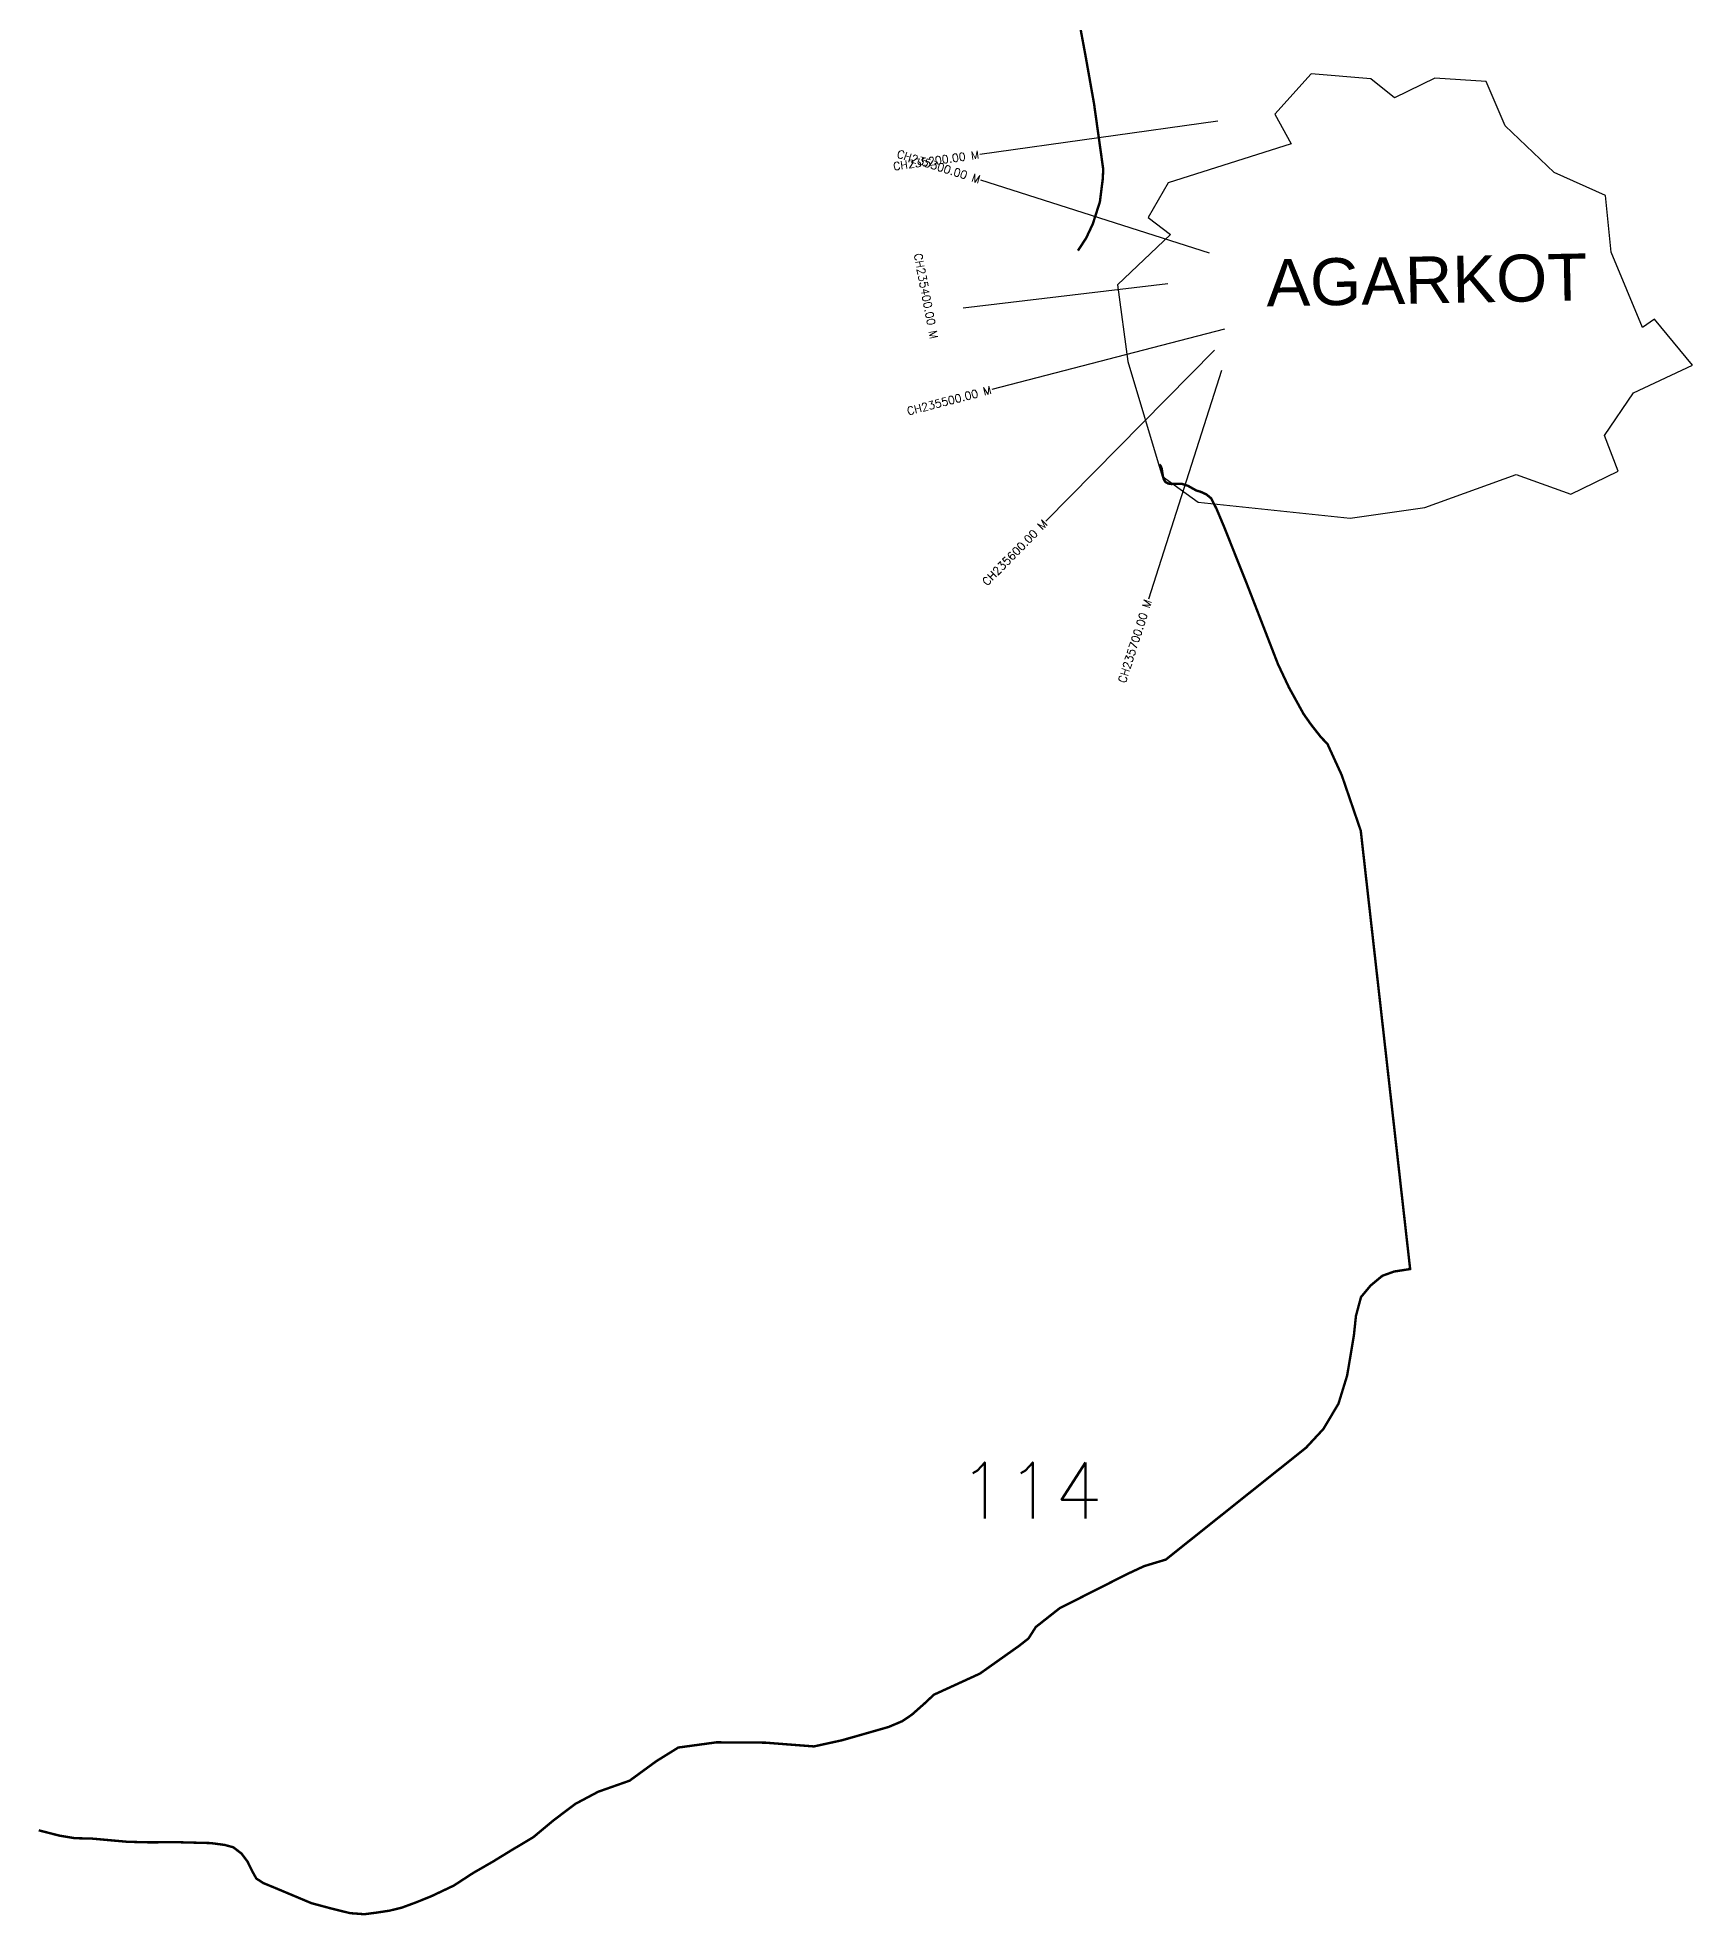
# Model space of a CAD drawing. Header units: metres. Extents: x 279576 to 281644, y 2049960 to 2054480.
# Drawn here: x 279576 to 281644, y 2049960 to 2052307 of the extents above; entities that cross this region are included whole.
import ezdxf
from ezdxf.enums import TextEntityAlignment as Align

# ---------------------------------------------------------------- set-up
doc = ezdxf.new("R2010")
doc.units = ezdxf.units.M
doc.header["$MEASUREMENT"] = 0
for name, color, linetype in [('CS', 134, 'Continuous'), ('CSMark', 6, 'Continuous'), ('NATURALLY PROTECTED', 3, 'Continuous'), ('village', 3, 'Continuous'), ('VILLAGE NAME', 250, 'Continuous')]:
    doc.layers.add(name, color=color, linetype=linetype)
doc.styles.get("Standard").update_dxf_attribs({"font": 'simplex.shx'})

msp = doc.modelspace()

# ---------------------------------------------------------------- linework, layer by layer
at = {"color": 6, "flags": 128}
msp.add_lwpolyline([(280989.3, 2052125.6), (280964.2, 2052082.3)], dxfattribs=at)
at = {"layer": 'CS'}
for p, q in [((281051, 2052202.7), (280753.9, 2052161.3)), ((281040.8, 2052038), (280755, 2052129.2)), ((280988.9, 2051999.6), (280732.9, 2051968.9)), ((281059.4, 2051942.7), (280768.9, 2051867.5)), ((281046.9, 2051916.4), (280836.2, 2051702.8)), ((281055.9, 2051891.2), (280964.4, 2051605.5))]:
    msp.add_line(p, q, dxfattribs=at)
at = {"layer": 'NATURALLY PROTECTED', "const_width": 3, "flags": 128}
for points in [[(280872.1, 2052358.6), (280886.1, 2052283.2), (280896.5, 2052224.6), (280908, 2052142.5), (280907.3, 2052129.6), (280903.8, 2052102), (280895, 2052074.5), (280886.7, 2052056.8), (280876.4, 2052041)], [(280978.1, 2051773.6), (280979.9, 2051771.7), (280981.1, 2051768.6), (280982, 2051762.5), (280982.6, 2051758.7), (280983.6, 2051755.2), (280985.7, 2051751.8), (280989.2, 2051749.9), (280993.2, 2051749.3), (280999.2, 2051749.7), (281005.8, 2051749.7), (281013.8, 2051747.1), (281024.3, 2051741.2), (281029.8, 2051739.6), (281036.8, 2051736.4), (281042.9, 2051731.4), (281049.6, 2051718.2), (281058.9, 2051696.1), (281087.6, 2051624.1), (281126.3, 2051524.3), (281140, 2051495.2), (281158.3, 2051462), (281167.5, 2051448.9), (281179.9, 2051433.1), (281188.2, 2051424.4), (281206, 2051385.5), (281229.8, 2051316), (281291.5, 2050768.2), (281271.5, 2050765.1), (281256.8, 2050759.8), (281242.1, 2050747.6), (281230.1, 2050733.2), (281223.8, 2050709.7), (281221.2, 2050685.3), (281212.8, 2050635.2), (281201.9, 2050599.8), (281183, 2050568.2), (281161.3, 2050544.8), (280986.2, 2050405.1), (280959.1, 2050396.9), (280938.7, 2050387.4), (280853.5, 2050344.3), (280823.7, 2050320.8), (280814.6, 2050306.5), (280803, 2050297.4), (280753.9, 2050262.6), (280696.3, 2050236.2), (280684.7, 2050225.3), (280668.9, 2050211.3), (280657, 2050203.2), (280639.8, 2050195.9), (280581.6, 2050179.3), (280546.5, 2050171.6), (280485.6, 2050176.3), (280424.7, 2050176.7), (280377, 2050170.2), (280349.6, 2050153.2), (280316.2, 2050128.8), (280276.8, 2050114.9), (280248.2, 2050099.7), (280220.8, 2050079), (280195.9, 2050058.2), (280168.1, 2050041.6), (280145.1, 2050027.5), (280120.6, 2050013.4), (280096.5, 2049997.7), (280068, 2049984.2), (280049.1, 2049976.6), (280031.5, 2049970.1), (280016, 2049966.3), (280000.1, 2049963.9), (279984.8, 2049961.9), (279966.9, 2049963.2), (279941.6, 2049969.5), (279918.5, 2049975.7), (279897.6, 2049984.5), (279869.2, 2049996.4), (279858.2, 2050000.9), (279849.7, 2050006.5), (279844.7, 2050015.4), (279838.9, 2050027.3), (279831.3, 2050037.6), (279820.8, 2050045.6), (279810, 2050048.5), (279792.8, 2050050.8), (279750.2, 2050051.9), (279715.9, 2050051.7), (279688.6, 2050052.4), (279644.2, 2050056.4), (279622.9, 2050056.9), (279604.1, 2050060), (279580.6, 2050066), (279577.8, 2050066.8)]]:
    msp.add_lwpolyline(points, dxfattribs=at)
at = {"layer": 'village', "color": 6}
msp.add_lwpolyline([(280964.2, 2052082.3), (280992.2, 2052061.1), (280925.9, 2051998.3), (280938.9, 2051902.6), (280981.5, 2051759), (281026.5, 2051726.5), (281216.4, 2051706.7), (281310, 2051719.8), (281423.8, 2051761.3), (281492.4, 2051736.8), (281551.4, 2051765.5), (281534.4, 2051810.1), (281570.7, 2051863.1), (281644.3, 2051898), (281596.9, 2051955.5), (281581.8, 2051945.1), (281542.5, 2052039), (281535.6, 2052109.8), (281471.6, 2052138.8), (281410.3, 2052196.9), (281386.5, 2052252.2), (281322.4, 2052256.6), (281271.8, 2052232.1), (281242.3, 2052255.8), (281167.8, 2052262.1), (281122.3, 2052211.6), (281142.9, 2052174.5), (280989.3, 2052125.6)], dxfattribs=at)

# ---------------------------------------------------------------- texts
at = {"insert": (280726.9, 2050526.5), "char_height": 70, "attachment_point": 1}
msp.add_mtext_dynamic_manual_height_columns('114', width=95.172, gutter_width=1, heights=[0], dxfattribs=at)
at = {"layer": 'CSMark'}
for s, rotation, p in [('CH235200.00 M', 7.933, (280752.9, 2052161.2)), ('CH235300.00 M', 342.3001, (280754, 2052129.5)), ('CH235300.00 M', 342.3001, (280754, 2052129.5)), ('CH235500.00 M', 14.5161, (280768, 2051867.2)), ('CH235600.00 M', 45.3847, (280835.5, 2051702.1)), ('CH235700.00 M', 72.2441, (280964.1, 2051604.5))]:
    msp.add_text(s, height=10, rotation=rotation, dxfattribs=at).set_placement(p, align=Align.MIDDLE_RIGHT)
msp.add_text('CH235400.00 M', height=10, rotation=280.8632, dxfattribs=at).set_placement((280676.3, 2052037.5), align=Align.MIDDLE_LEFT)
at = {"layer": 'VILLAGE NAME', "insert": (281111.1, 2052029.9), "char_height": 58.748, "attachment_point": 1, "rotation": 1.1028}
msp.add_mtext_dynamic_manual_height_columns('{\\fArial|b0|i0|c0|p34;AGARKOT}', width=726.929, gutter_width=543.7, heights=[0], dxfattribs=at)

doc.saveas('drawing.dxf')
